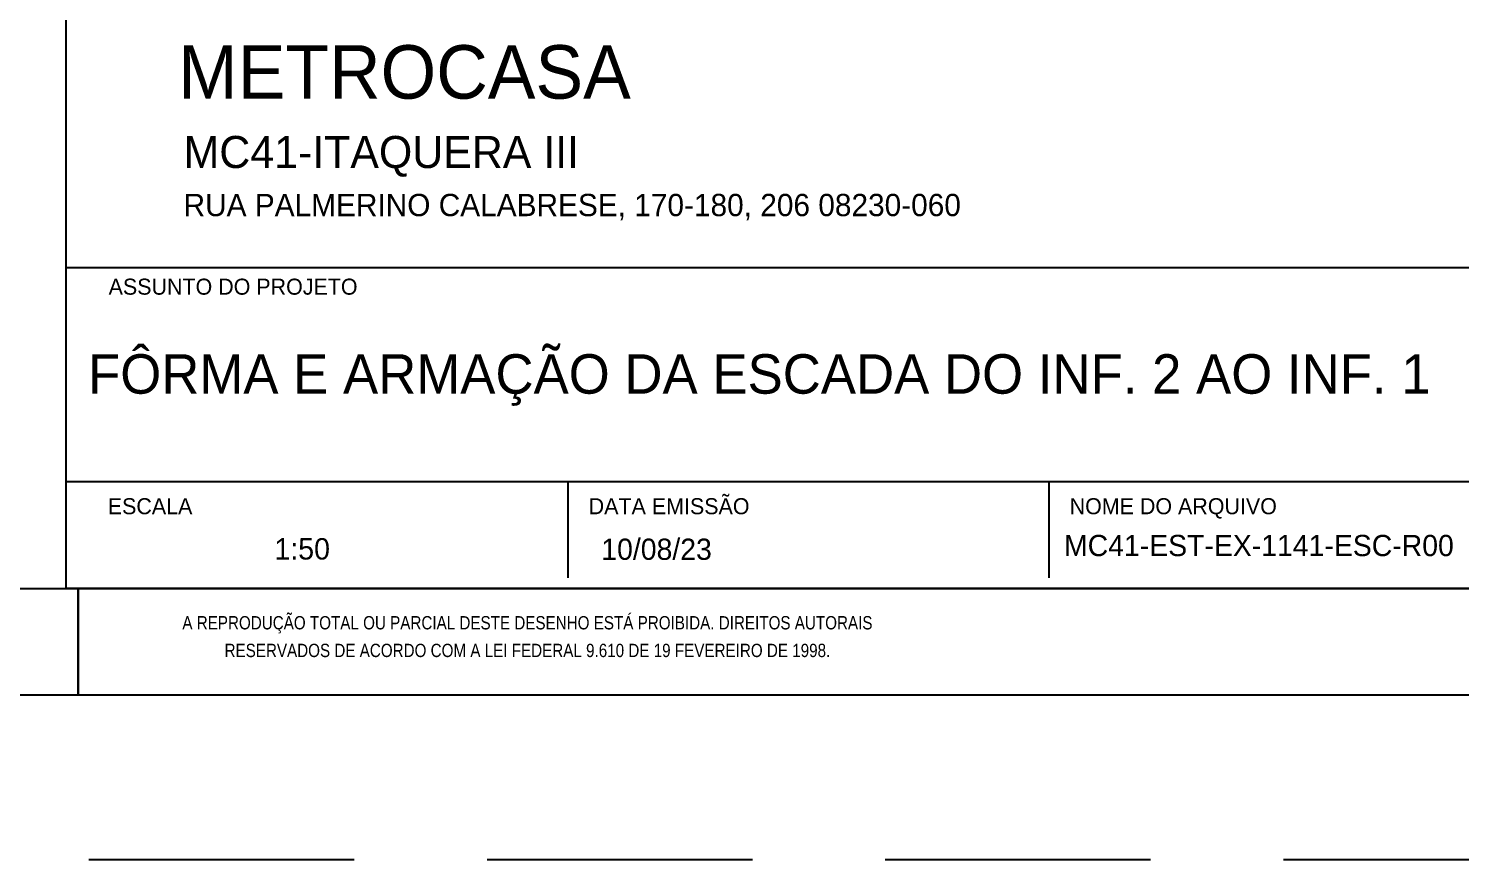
# Model space of a CAD drawing. Extents: x -28 to 86, y -2 to 61.
# Drawn here: x 65.13 to 78.62, y -1.55 to 6.27 of the extents above; entities that cross this region are included whole.
import ezdxf
from ezdxf.enums import TextEntityAlignment as Align

# ---------------------------------------------------------------- set-up
doc = ezdxf.new("R2010")
doc.units = 0
doc.header["$MEASUREMENT"] = 0
doc.linetypes.add('HIDDEN', pattern=[0.375, 0.25, -0.125])
doc.layers.get('0').update_dxf_attribs({"linetype": 'CONTINUOUS'})
doc.layers.get('Defpoints').update_dxf_attribs({"linetype": 'CONTINUOUS'})
for name, color, linetype in [('_ARQUIVO', 7, 'CONTINUOUS'), ('ARQ-MAR', 2, 'CONTINUOUS'), ('ARQ_CAR', 7, 'CONTINUOUS'), ('ARQ_CAR-TXT', 7, 'CONTINUOUS'), ('ARQ_FOLHA', 7, 'CONTINUOUS'), ('ARQ_TXT-2', 2, 'CONTINUOUS'), ('ARQ_TXT-4', 4, 'CONTINUOUS'), ('ARQ_VISTA 0', 251, 'CONTINUOUS'), ('PSG-NV1-HTC-251', 251, 'CONTINUOUS')]:
    doc.layers.add(name, color=color, linetype=linetype)
doc.styles.add('01-MILLEU', font='GOTHIC.TTF')
doc.styles.add('CARIMBO', font='romans.shx', dxfattribs={"height": 30})

# ---------------------------------------------------------------- blocks, each defined once
blk = doc.blocks.new('FOLHA A1+1 - 1102 X 594')
at = {"layer": 'ARQ_FOLHA', "color": 1}
for p, q in [((-185, 10), (-185, 0.5)), ((-185, 0.5), (-185, 10)), ((-185, 9.5), (-185, 0)), ((-185, 9.5), (-185, 0)), ((-185, 0), (-185, 9.5))]:
    blk.add_line(p, q, dxfattribs=at)
for points in [[(-1102, 0), (0, 0), (0, 594), (-1102, 594)], [(-1077, 10), (-10, 10), (-10, 584), (-1077, 584)]]:
    blk.add_lwpolyline(points, close=True, dxfattribs=at)
at = {"layer": 'Defpoints', "color": 8, "linetype": 'HIDDEN', "ltscale": 100}
blk.add_lwpolyline([(-1121.5, 609.5), (-1121.5, -15.5), (19.5, -15.5), (19.5, 609.5)], close=True, dxfattribs=at)
at = {"layer": 'PSG-NV1-HTC-251', "insert": (-185, 10), "char_height": 1.25, "width": 84.6052, "attachment_point": 1, "line_spacing_factor": 1.25, "style": 'CARIMBO'}
blk.add_mtext('\\pxqc;{\\fArial Narrow|b0|i0|c0|p34;\\PA REPRODUÇÃO TOTAL OU PARCIAL DESTE DESENHO ESTÁ PROIBIDA. DIREITOS AUTORAIS \\PRESERVADOS DE ACORDO COM A LEI FEDERAL 9.610 DE 19 FEVEREIRO DE 1998.}', dxfattribs=at)
blk = doc.blocks.new('*U24')
blk.add_blockref('FOLHA A1+1 - 1102 X 594', (0, 0))
blk = doc.blocks.new('SELO METROCASA - EXECUTIVO')
at = {"layer": 'ARQ-MAR', "color": 5}
blk.add_line((-173.01, 10), (-35, 10), dxfattribs=at)
at = {"layer": 'ARQ-MAR', "color": 3}
blk.add_line((-83.01, 1), (-83.01, 6), dxfattribs=at)
at = {"layer": 'ARQ_CAR', "color": 5}
blk.add_lwpolyline([(-175, 0), (-175, 120), (0, 120), (0, 0)], close=True, dxfattribs=at)
for points in [[(-175, 30), (0, 30)], [(-175, 10), (-35, 10)]]:
    blk.add_lwpolyline(points, dxfattribs=at)
at = {"layer": 'ARQ_CAR', "color": 3}
for points in [[(-128.01, 1), (-128.01, 10)], [(-83.01, 1), (-83.01, 10)]]:
    blk.add_lwpolyline(points, dxfattribs=at)
at = {"layer": 'ARQ_CAR-TXT', "color": 1, "style": '01-MILLEU'}
for s, p in [('ASSUNTO DO PROJETO', (-171.02, 27.47)), ('ESCALA', (-171.1, 6.94)), ('DATA EMISSÃO', (-126.1, 6.94)), ('NOME DO ARQUIVO', (-81.1, 6.94))]:
    blk.add_text(s, height=1.5, dxfattribs=at).set_placement(p)
at = {"layer": 'ARQ_CAR-TXT', "color": 4, "style": '01-MILLEU'}
blk.add_attdef('ASSUNTO.DO.PROJETO', (-163.54, 18.21), '', height=3.69, dxfattribs=at)
at = {"layer": 'ARQ_TXT-2', "style": '01-MILLEU'}
for tag, p in [('N_REV0', (-169.74, 157.54)), ('R_DES', (-155.84, 157.49)), ('DATA_0', (-140.16, 157.49))]:
    blk.add_attdef(tag, text='', height=2, dxfattribs=at).set_placement(p, align=Align.MIDDLE_CENTER)
for tag, p, height in [('DESCRIÇÃO.DA.REVISÃO_0', (-131.24, 156.49), 2), ('MC_XXX-XX', (-33.9, 82.8), 1.5), ('RESPONSÁVEL', (-34, 73.46), 1.5), ('COORDENADOR', (-34, 63.46), 1.5), ('XXX-XX', (-33.9, 51.2), 3.65), ('DISCIPLINA', (-33.9, 41.2), 3.65), ('OBRA', (-164.01, 39.31), 3), ('ENDEREÇO', (-164.01, 34.81), 3), ('ESCALA', (-155.51, 2.7), 2)]:
    blk.add_attdef(tag, p, '', height=height, dxfattribs=at)
blk.add_attdef('DCP', text='', height=3.24, dxfattribs=at).set_placement((-23.62, 17.18), align=Align.MIDDLE_LEFT)
blk.add_attdef('DES', text='', height=2.99, dxfattribs=at).set_placement((-19.84, 12.19), align=Align.MIDDLE)
at = {"layer": 'ARQ_TXT-4', "style": '01-MILLEU'}
blk.add_attdef('CLIENTE', (-164.51, 45.8), '', height=5, dxfattribs=at)
at = {"layer": 'ARQ_VISTA 0', "style": '01-MILLEU'}
blk.add_attdef('LOGO', (-164.51, 77.38), '', height=5, dxfattribs=at)

msp = doc.modelspace()

# ---------------------------------------------------------------- block references
at = {"xscale": 0.09999999999999938, "yscale": 0.09999999999999938, "zscale": 0.09999999999999938}
msp.add_blockref('*U24', (84.1, 0), dxfattribs=at)
ref = msp.add_blockref('SELO METROCASA - EXECUTIVO', (83.1, 1), dxfattribs=dict(xscale=0.1006544394922334, yscale=0.1006544394922334, zscale=0.1006544394922334))
ref.add_attrib('CLIENTE', 'METROCASA', (66.541, 5.61), dxfattribs={"layer": 'ARQ_TXT-4', "height": 0.5033, "style": '01-MILLEU'})
ref.add_attrib('ASSUNTO.DO.PROJETO', 'FÔRMA E ARMAÇÃO DA ESCADA DO INF. 2 AO INF. 1', (65.692, 2.833), dxfattribs={"layer": 'ARQ_CAR-TXT', "color": 4, "height": 0.37156, "style": '01-MILLEU'})
ref.add_attrib('ESCALA', '1:50', (67.447, 1.272), dxfattribs={"layer": 'ARQ_TXT-2', "height": 0.2013, "style": '01-MILLEU'})
ref.add_attrib('OBRA', 'MC41-ITAQUERA III', (66.592, 4.957), dxfattribs={"layer": 'ARQ_TXT-2', "height": 0.30196, "style": '01-MILLEU'})
ref.add_attrib('ENDEREÇO', 'RUA PALMERINO CALABRESE, 170-180, 206 08230-060', (66.592, 4.504), dxfattribs={"layer": 'ARQ_TXT-2', "height": 0.21, "style": '01-MILLEU'})

# ---------------------------------------------------------------- texts
at = {"layer": '_ARQUIVO', "style": '01-MILLEU'}
msp.add_text('MC41-EST-EX-1141-ESC-R00 ', height=0.2, dxfattribs=at).set_placement((74.884, 1.304))
at = {"layer": 'ARQ_TXT-2', "insert": (70.526, 1.469), "char_height": 0.2, "width": 9.2797, "attachment_point": 1, "style": '01-MILLEU'}
msp.add_mtext('10/08/23', dxfattribs=at)

doc.saveas('drawing.dxf')
